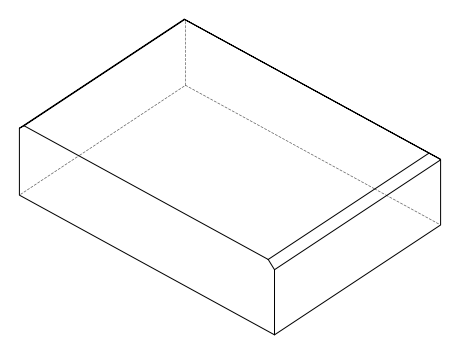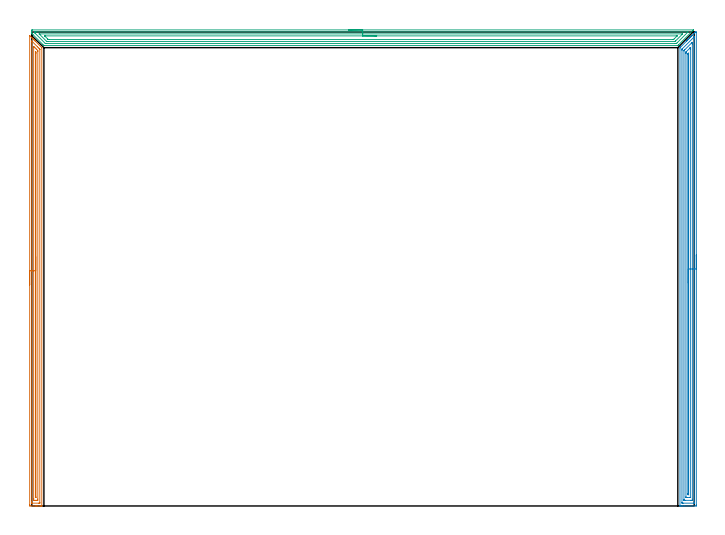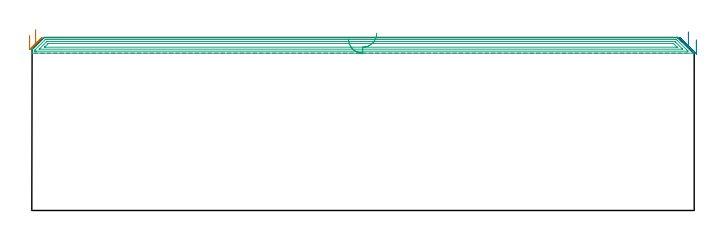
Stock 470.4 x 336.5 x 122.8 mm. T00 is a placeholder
(PLAN: 3 operations, 0 tool changes, 39.2 min)
(1 AREA_MILL | FG_CHAMFER_SURFACE | UGT0205_001 | 10.71 min | 12441 mm3)
(2 AREA_MILL_1 | FG_CHAMFER_SURFACE_1 | UGT0205_001 | 13.42 min | 22635 mm3)
(3 AREA_MILL_2 | FG_CHAMFER_SURFACE_2 | UGT0205_001 | 15.04 min | 28183 mm3)
(TOOL UGT0205_001 | Chamfer Mill 20 x 3 x 45 deg. | D20 FL50 Z2)
(OP 1 AREA_MILL)
G17 G21 G94 G90
T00 M6
G54
G17 G0 G90 X-1.5 Y157. S1061 M3
G43 Z132.8 H0
Z124.2
G94 G1 Y157.038 Z123.328 F250.
Y157.152 Z122.464
Y157.341 Z121.612
Y157.603 Z120.78
Y157.937 Z119.974
Y158.34 Z119.2
Y158.809 Z118.464
Y159.34 Z117.772
Y159.929 Z117.129
Y160.572 Z116.54
Y161.264 Z116.008
Y162. Z115.54
Y162.774 Z115.137
Y163.58 Z114.803
Y164.412 Z114.541
Y165.264 Z114.352
Y166.128 Z114.238
Y167. Z114.2
Y333.941
X-1.499 Y333.993 Z114.199
X-1.497 Y333.994 Z114.201
X-1.492 Y333.993 Z114.206
X-0.005 Y332.506 Z115.693
X0.175 Y332.327 Z115.871
X0.677 Y331.823 Z116.377
X0.888 Y331.613 Z116.585
X1.05 Y331.453 Z116.745
X1.206 Y331.295 Z116.904
X1.334 Y331.167 Z117.032
X1.487 Y331.015 Z117.183
X1.635 Y330.866 Z117.333
X1.78 Y330.721 Z117.478
X1.925 Y330.577 Z117.621
X2.065 Y330.437 Z117.762
X2.226 Y330.275 Z117.924
X2.362 Y330.139 Z118.058
X6.961 Y325.539 Z122.661
X7.083 Y325.416 Z122.781
X7.094 Y325.395 Z122.792
X7.1 Y325.368 Z122.8
Y0.156
X7.098 Y0.01 Z122.788
X6.975 Y0.002 Z122.667
X6.847 Y0. Z122.546
X6.475 Z122.174
X5.863 Z121.557
X3.807 Z119.504
X3.238 Z118.932
X2.647 Z118.342
X-1.138 Y0.001 Z114.559
X-1.493 Y0.01 Z114.205
X-1.497 Y0.236 Z114.201
X-1.5 Y0.602 Z114.2
Y0.971
Y167.
X-0.086 Z115.614
X-0.085 Y329.648 Z115.615
X-0.083 Y329.829 Z115.617
X-0.079 Y330.036 Z115.621
X-0.076 Y330.114 Z115.624
X-0.026 Y330.067 Z115.674
X0.22 Y329.829 Z115.92
X4.113 Y325.938 Z119.813
X4.988 Y325.063 Z120.688
X5.573 Y324.476 Z121.273
X5.657 Y324.385 Z121.357
X5.679 Y324.359 Z121.379
X5.681 Y324.341 Z121.381
X5.684 Y324.298 Z121.384
X5.685 Y324.12 Z121.385
Y2.567
Y2.387
X5.68 Y2.032 Z121.38
X5.679 Y2.017 Z121.379
X5.66 Y2.01 Z121.36
X5.594 Y2.005 Z121.294
X5.493 Y2.002 Z121.193
X5.367 Y2. Z121.067
X4.988 Z120.688
X0.116 Y2.001 Z115.816
X-0.032 Y2.004 Z115.668
X-0.058 Y2.007 Z115.642
X-0.079 Y2.012 Z115.621
X-0.08 Y2.045 Z115.62
X-0.084 Y2.205 Z115.616
X-0.085 Y2.387 Z115.615
X-0.086 Y3.098 Z115.614
Y167.
X1.328 Z117.028
X1.329 Y325.53 Z117.029
X1.331 Y326.26 Z117.031
X1.338 Z117.038
X1.487 Y326.112 Z117.187
X2.233 Y325.368 Z117.933
X3.125 Y324.476 Z118.825
X4.017 Y323.584 Z119.717
X4.113 Y323.486 Z119.813
X4.208 Y323.385 Z119.908
X4.253 Y323.336 Z119.953
X4.265 Y323.177 Z119.965
X4.269 Y322.853 Z119.969
X4.271 Y322.691 Z119.971
Y4.902
X4.266 Y4.171 Z119.966
X4.264 Y4.016 Z119.964
X4.113 Y4.01 Z119.813
X3.404 Y4.001 Z119.104
X2.362 Y4. Z118.062
X1.652 Y4.003 Z117.352
X1.487 Y4.01 Z117.187
X1.335 Y4.019 Z117.035
X1.332 Y4.171 Z117.032
X1.33 Y4.331 Z117.03
X1.329 Y5.063 Z117.029
X1.328 Y5.225 Z117.028
Y167.
X2.743 Z118.443
Y321.916
X2.745 Y322.302 Z118.445
X2.747 Y322.361 Z118.447
X2.749 Y322.386 Z118.449
X2.763 Y322.377 Z118.463
X2.797 Y322.345 Z118.497
X2.846 Y322.294 Z118.546
X2.85 Y322.194 Z118.55
X2.855 Y321.799 Z118.555
X2.857 Y321.412 Z118.557
Y321.295
Y6.344
X2.856 Y6.285 Z118.556
X2.851 Y6.168 Z118.551
X2.843 Y6.01 Z118.543
X2.8 Y6.009 Z118.5
X2.757 Y6.01 Z118.457
X2.749 Y6.168 Z118.449
X2.744 Y6.285 Z118.444
X2.743 Y6.343 Z118.443
Y6.46
Y167.
Y167.872 Z118.481
Y168.737 Z118.595
Y169.588 Z118.783
Y170.42 Z119.046
Y171.226 Z119.38
Y172. Z119.782
Y172.736 Z120.251
Y173.428 Z120.782
Y174.071 Z121.372
Y174.66 Z122.015
Y175.192 Z122.707
Y175.66 Z123.443
Y176.063 Z124.216
Y176.397 Z125.022
Y176.659 Z125.854
Y176.848 Z126.706
Y176.962 Z127.571
Y177. Z128.443
G0 Z132.8
M5
M2
(OP 2 AREA_MILL_1)
G17 G21 G94 G90
T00 M6
G54
G17 G0 G90 X471.8 Y178.25 S1061 M3
G43 Z132.8 H0
Z121.2
G94 G1 Y178.212 Z120.328 F250.
Y178.098 Z119.464
Y177.909 Z118.612
Y177.647 Z117.78
Y177.313 Z116.974
Y176.91 Z116.2
Y176.442 Z115.464
Y175.91 Z114.772
Y175.321 Z114.129
Y174.678 Z113.54
Y173.986 Z113.009
Y173.25 Z112.54
Y172.476 Z112.137
Y171.67 Z111.803
Y170.838 Z111.541
Y169.986 Z111.352
Y169.122 Z111.238
Y168.25 Z111.2
Y0.627
X471.796 Y0.227 Z111.203
X471.792 Y0.01 Z111.206
X471.571 Y0. Z111.427
X463.347 Z119.648
X461.934 Z121.062
X461.578 Z121.417
X460.597 Z122.403
X460.22 Y0.008 Z122.772
X460.203 Y0.01 Z122.788
X460.2 Y0.18 Z122.8
Y325.145
X460.204 Y325.406 Z122.789
X460.391 Y325.592 Z122.606
X460.505 Y325.705 Z122.494
X460.693 Y325.896 Z122.302
X464.821 Y330.023 Z118.175
X464.926 Y330.127 Z118.073
X465.011 Y330.211 Z117.989
X465.116 Y330.318 Z117.88
X465.218 Y330.418 Z117.781
X465.309 Y330.509 Z117.691
X465.41 Y330.612 Z117.586
X465.51 Y330.71 Z117.49
X465.607 Y330.807 Z117.393
X465.705 Y330.907 Z117.291
X465.802 Y331.002 Z117.198
X465.905 Y331.105 Z117.095
X466. Y331.202 Z116.996
X466.203 Y331.403 Z116.796
X466.274 Y331.474 Z116.726
X466.884 Y332.086 Z116.112
X467.097 Y332.297 Z115.903
X467.131 Y332.331 Z115.869
X467.769 Y332.971 Z115.227
X467.987 Y333.188 Z115.013
X468.653 Y333.855 Z114.343
X468.844 Y334.045 Z114.156
X468.885 Y334.085 Z114.115
X469.538 Y334.739 Z113.459
X469.702 Y334.902 Z113.298
X469.779 Y334.979 Z113.221
X470.422 Y335.624 Z112.575
X470.559 Y335.759 Z112.441
X470.929 Y336.129 Z112.071
X471.121 Y336.32 Z111.879
X471.3 Y336.492 Z111.7
X471.307 Y336.495 Z111.693
X471.793 Y336.497 Z111.207
X471.795 Y336.443 Z111.205
X471.798 Y336.32 Z111.202
X471.8 Y336.071 Z111.2
Y168.25
X470.386 Z112.614
X470.385 Y2.094 Z112.615
X470.384 Y2.04 Z112.616
X470.382 Y2.015 Z112.618
X470.38 Y2.01 Z112.62
X470.358 Y2.008 Z112.642
X469.947 Y2.001 Z113.053
X462.462 Z120.538
X461.986 Y2.002 Z121.014
X461.738 Y2.009 Z121.262
X461.621 Y2.014 Z121.379
X461.615 Y2.378 Z121.385
Y2.415
X461.614 Y323.32 Z121.386
X461.615 Y324.213 Z121.385
X461.616 Y324.251 Z121.384
X461.621 Y324.353 Z121.379
X461.699 Y324.438 Z121.301
X461.825 Y324.571 Z121.175
X461.985 Y324.734 Z121.015
X470.196 Y332.946 Z112.804
X470.282 Y333.03 Z112.718
X470.341 Y333.085 Z112.659
X470.375 Y333.114 Z112.625
X470.379 Z112.621
X470.386 Y332.297 Z112.614
Y168.25
X468.971 Z114.029
Y4.776
X468.969 Y4.203 Z114.031
X468.966 Y4.043 Z114.034
X468.965 Y4.012 Z114.035
X468.921 Y4.007 Z114.079
X468.852 Y4.002 Z114.148
X468.653 Y4.001 Z114.347
X467.97 Y4. Z115.03
X464.231 Z118.769
X463.547 Y4.001 Z119.453
X463.347 Y4.004 Z119.653
X463.146 Y4.01 Z119.854
X463.035 Y4.019 Z119.965
X463.032 Y4.096 Z119.968
X463.03 Y4.203 Z119.97
X463.029 Y4.524 Z119.971
Y323.071
X463.031 Y323.214 Z119.969
X463.033 Y323.285 Z119.967
X463.035 Y323.317 Z119.965
X463.066 Y323.357 Z119.934
X463.204 Y323.502 Z119.796
X463.347 Y323.647 Z119.653
X463.647 Y323.948 Z119.353
X468.538 Y328.838 Z114.462
X468.653 Y328.951 Z114.347
X468.771 Y329.062 Z114.229
X468.965 Y329.239 Z114.035
X468.967 Y329.043 Z114.033
X468.97 Y328.721 Z114.03
X468.971 Y328.4 Z114.029
Y327.827
Y168.25
X467.557 Z115.443
Y6.108
X467.555 Y6.048 Z115.445
X467.552 Y6.017 Z115.448
X467.549 Y6.01 Z115.451
X467.54 Y6.007 Z115.46
X467.322 Y6.003 Z115.678
X466.884 Y6. Z116.116
X465.116 Z117.884
X464.676 Y6.006 Z118.324
X464.462 Y6.01 Z118.538
X464.449 Y6.016 Z118.551
X464.447 Y6.034 Z118.553
X464.444 Y6.071 Z118.556
X464.443 Y6.125 Z118.557
Y6.671
Y321.355
X464.444 Y321.569 Z118.556
X464.449 Y322.243 Z118.551
X464.454 Y322.294 Z118.546
X464.487 Y322.33 Z118.513
X464.614 Y322.463 Z118.386
X466.884 Y324.736 Z116.116
X467.294 Y325.145 Z115.706
X467.376 Y325.226 Z115.624
X467.537 Y325.379 Z115.463
X467.55 Y325.389 Z115.45
X467.553 Y325.364 Z115.447
X467.556 Y325.145 Z115.444
X467.557 Y324.935 Z115.443
Y324.465
Y168.25
X466.143 Z116.857
Y8.528
X466.142 Y8.384 Z116.858
X466.138 Y8.094 Z116.862
X466.136 Y8.018 Z116.864
X466.123 Y8.01 Z116.877
X466.083 Y8.006 Z116.917
X466. Y8.002 Z117.
X465.905 Y8.003 Z117.095
X465.878 Y8.006 Z117.122
X465.868 Y8.008 Z117.132
X465.864 Y8.047 Z117.136
X465.86 Y8.239 Z117.14
X465.857 Y8.528 Z117.143
Y8.673
X465.858 Y320.819 Z117.142
X465.859 Y320.964 Z117.141
X465.864 Y321.249 Z117.136
X466. Y321.391 Z117.
X466.089 Y321.479 Z116.911
X466.136 Y321.452 Z116.864
X466.138 Y321.429 Z116.862
X466.143 Y320.675 Z116.857
Y320.531
Y168.25
Y167.378 Z116.895
Y166.514 Z117.009
Y165.662 Z117.198
Y164.83 Z117.46
Y164.024 Z117.794
Y163.25 Z118.197
Y162.514 Z118.665
Y161.822 Z119.196
Y161.179 Z119.786
Y160.59 Z120.429
Y160.058 Z121.121
Y159.59 Z121.857
Y159.187 Z122.631
Y158.853 Z123.437
Y158.591 Z124.269
Y158.402 Z125.12
Y158.288 Z125.985
Y158.25 Z126.857
G0 Z132.8
M5
M2
(OP 3 AREA_MILL_2)
G17 G21 G94 G90
T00 M6
G54
G17 G0 G90 X224.9 Y338. S1061 M3
G43 Z132.8 H0
Z121.7
G94 G1 X224.938 Z120.828 F250.
X225.052 Z119.963
X225.241 Z119.112
X225.503 Z118.28
X225.837 Z117.474
X226.24 Z116.7
X226.708 Z115.964
X227.24 Z115.272
X227.829 Z114.629
X228.472 Z114.04
X229.164 Z113.508
X229.9 Z113.04
X230.674 Z112.637
X231.48 Z112.303
X232.312 Z112.041
X233.164 Z111.852
X234.028 Z111.738
X234.9 Z111.7
X469.714
X469.767 Y337.995 Z111.704
X469.781 Y337.992 Z111.705
X469.767 Y337.966 Z111.732
X469.175 Y337.374 Z112.326
X459.118 Y327.318 Z122.381
X458.851 Y327.05 Z122.646
X458.703 Y326.905 Z122.791
X458.441 Y326.9 Z122.8
X8.677
X8.605 Y326.905 Z122.791
X8.556 Y326.946 Z122.751
X8.381 Y327.119 Z122.581
X7.783 Y327.716 Z121.981
X0.812 Y334.686 Z115.01
X0.474 Y335.026 Z114.674
X0.26 Y335.239 Z114.46
X0.033 Y335.47 Z114.228
X0.004 Y335.507 Z114.19
X0. Y335.68 Z114.019
Y336.474 Z113.22
Y337.733 Z111.964
X0.002 Y337.991 Z111.705
X0.498 Y338. Z111.7
X234.9
Y336.586 Z113.114
X465.483
X465.594 Y336.585 Z113.115
X465.705 Y336.583 Z113.117
X465.91 Y336.579 Z113.121
X465.816 Y336.474 Z113.226
X465.708 Y336.36 Z113.34
X465.594 Y336.244 Z113.456
X458.441 Y329.09 Z120.61
X458.107 Y328.76 Z120.94
X457.764 Y328.426 Z121.274
X457.652 Y328.32 Z121.38
X456.652 Y328.314 Z121.386
X10.576 Y328.315 Z121.385
X10.465
X9.675 Y328.321 Z121.379
X9.624 Y328.337 Z121.363
X9.571 Y328.382 Z121.318
X9.525 Y328.426 Z121.274
X2.418 Y335.533 Z114.167
X2.374 Y335.58 Z114.12
X2.01 Y335.988 Z113.712
X2.009 Y336.474 Z113.226
X2.01 Y336.572 Z113.128
X2.195 Y336.58 Z113.12
X2.308 Y336.584 Z113.116
X2.418 Y336.585 Z113.115
X3.2 Y336.586 Z113.114
X234.9
Y335.172 Z114.528
X461.754 Y335.171 Z114.529
X462.017 Y335.169 Z114.531
X462.045 Y335.167 Z114.533
X462.052 Y335.166 Z114.534
X462.05 Y335.157 Z114.543
X462.043 Y335.144 Z114.556
X462.035 Y335.135 Z114.565
X462.017 Y335.116 Z114.584
X457.115 Y330.214 Z119.486
X456.883 Y329.984 Z119.716
X456.652 Y329.758 Z119.942
X456.622 Y329.735 Z119.965
X456.6 Y329.733 Z119.967
X456.55 Y329.73 Z119.97
X456.448 Y329.729 Z119.971
X456.244 Y329.728 Z119.972
X11.359 Y329.729 Z119.971
X10.949 Y329.73 Z119.97
X10.709 Y329.734 Z119.966
X10.683 Y329.735 Z119.965
X10.641 Y329.77 Z119.93
X10.562 Y329.842 Z119.858
X10.465 Y329.935 Z119.765
X5.714 Y334.686 Z115.014
X5.436 Y334.969 Z114.731
X5.254 Y335.157 Z114.543
X5.249 Y335.167 Z114.533
X5.256 Y335.168 Z114.532
X5.288 Y335.17 Z114.53
X5.347 Y335.171 Z114.529
X5.509 Y335.172 Z114.528
X234.9
Y333.757 Z115.943
X457.581
X457.948 Y333.754 Z115.946
X458.131 Y333.75 Z115.95
X458.185 Y333.745 Z115.955
X458.163 Y333.72 Z115.98
X457.894 Y333.444 Z116.256
X456.106 Y331.655 Z118.045
X455.758 Y331.308 Z118.392
X455.656 Y331.211 Z118.489
X455.601 Y331.161 Z118.539
X455.508 Y331.15 Z118.55
X455.294 Y331.147 Z118.553
X454.864 Y331.143 Z118.557
X12.219
X11.789 Y331.145 Z118.555
X11.737 Y331.147 Z118.553
X11.714 Y331.149 Z118.551
X11.674 Y331.185 Z118.515
X11.533 Y331.319 Z118.381
X11.359 Y331.489 Z118.211
X9.571 Y333.278 Z116.422
X9.227 Y333.624 Z116.076
X9.169 Y333.685 Z116.015
X9.117 Y333.743 Z115.957
X9.181 Y333.75 Z115.95
X9.571 Y333.757 Z115.943
X9.605
X234.9
X235.772 Z115.981
X236.636 Z116.095
X237.488 Z116.283
X238.32 Z116.546
X239.126 Z116.88
X239.9 Z117.282
X240.636 Z117.751
X241.328 Z118.282
X241.971 Z118.872
X242.56 Z119.515
X243.092 Z120.207
X243.56 Z120.943
X243.963 Z121.716
X244.297 Z122.522
X244.559 Z123.354
X244.748 Z124.206
X244.862 Z125.071
X244.9 Z125.943
G0 Z132.8
M5
M2
